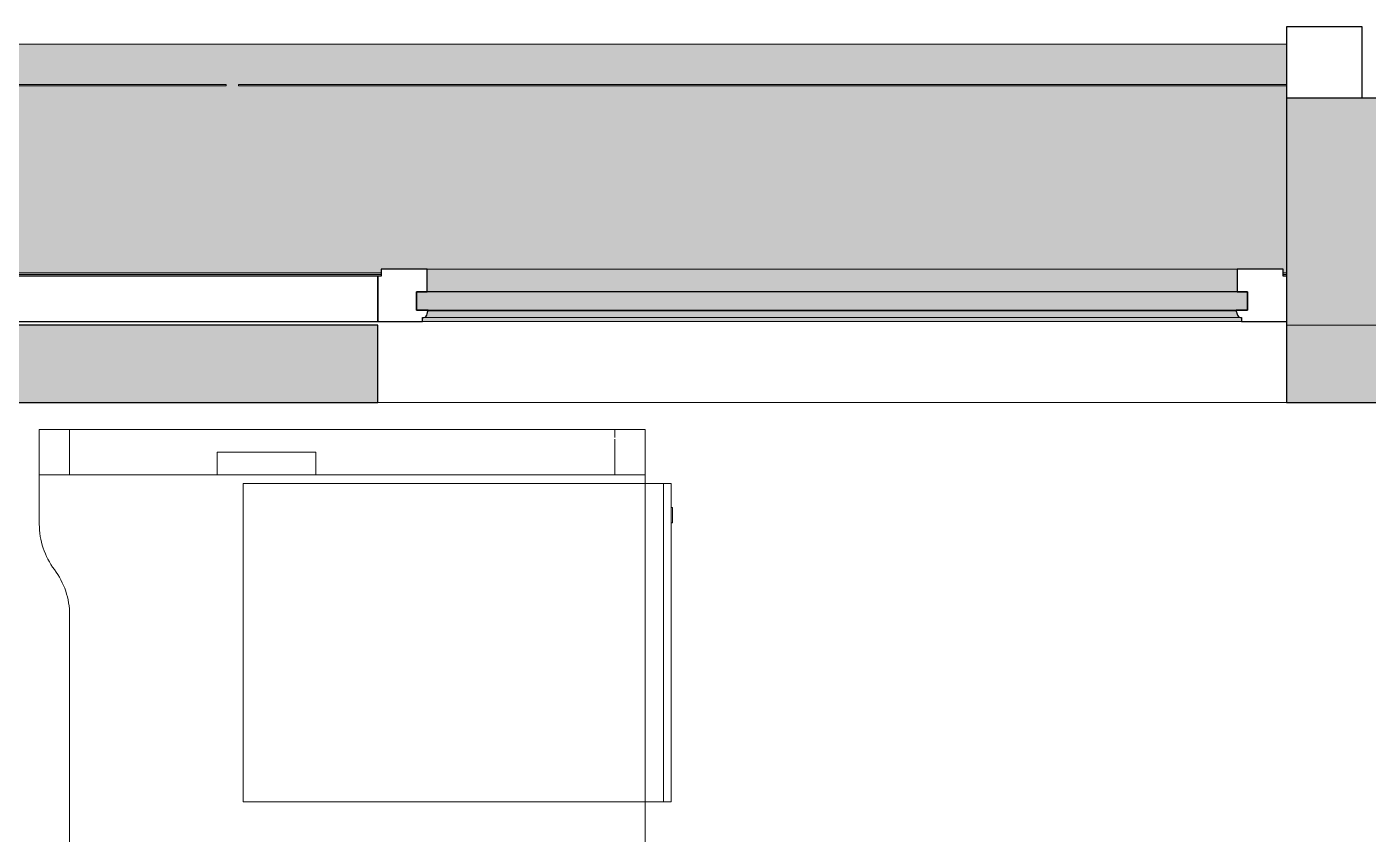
# Model space of a CAD drawing. Header units: millimetres. Extents: x 79795 to 317870, y -36033 to 97293.
# Drawn here: x 228029 to 229801, y 33676 to 34741 of the extents above; entities that cross this region are included whole.
import ezdxf

# ---------------------------------------------------------------- set-up
doc = ezdxf.new("R2010")
doc.units = ezdxf.units.MM
doc.header["$MEASUREMENT"] = 0
for name, color, linetype, lineweight in [('CSM-STL-XX-ZZ-M3-A-XXXX-00001_detached _19_04_21__rvt-1-Level 4$0$A-GLAZ', 7, 'CONTINUOUS', 9), ('CSM-STL-XX-ZZ-M3-A-XXXX-00001_detached _19_04_21__rvt-1-Level 4$0$A-GLAZ-CWMG', 7, 'CONTINUOUS', 9), ('CSM-STL-XX-ZZ-M3-A-XXXX-00001_detached _19_04_21__rvt-1-Level 4$0$A-WALL', 7, 'CONTINUOUS', 9), ('CSM-STL-XX-ZZ-M3-A-XXXX-00001_detached _19_04_21__rvt-1-Level 4$0$A-WALL-PATT', 7, 'CONTINUOUS', 9), ('CSM-STL-XX-ZZ-M3-A-XXXX-00001_detached _19_04_21__rvt-1-Level 4$0$I-WALL', 7, 'CONTINUOUS', 9), ('I-FURN', 8, 'CONTINUOUS', 9)]:
    doc.layers.add(name, color=color, linetype=linetype, lineweight=lineweight)

msp = doc.modelspace()

# ---------------------------------------------------------------- hatches: boundary and pattern name
at = {"layer": 'CSM-STL-XX-ZZ-M3-A-XXXX-00001_detached _19_04_21__rvt-1-Level 4$0$A-GLAZ'}
for points in [[(229688.5, 34416.7), (229692.8, 34416.7), (229692.8, 34718.3), (220908.8, 34718.3), (220908.8, 34416.7), (220913.2, 34416.7), (220913.2, 34421.3), (222104.5, 34421.3), (222104.5, 34416.7), (223441.2, 34416.7), (223441.2, 34421.3), (224632.5, 34421.3), (224632.5, 34416.7), (225969.2, 34416.7), (225969.2, 34421.3), (227160.5, 34421.3), (227160.5, 34416.7), (228497.2, 34416.7), (228497.2, 34421.3), (229688.5, 34421.3)], [(229627.6, 34391.4), (229627.6, 34421.3), (228558, 34421.3), (228558, 34391.4), (229148.4, 34391.4)], [(229641.6, 34367.4), (229641.6, 34391.4), (228544.1, 34391.4), (228544.1, 34367.4), (229148.4, 34367.4)], [(229627.8, 34352.5), (229633.6, 34352.5), (229633.6, 34357.5), (228552, 34357.5), (228552, 34352.5), (229148.4, 34352.5)], [(229632.1, 34357.5), (229628.7, 34359.8), (229627.4, 34362.4), (228557.8, 34362.4), (228556, 34358.7), (228555.8, 34357.5), (229629.8, 34357.5)], [(229627.8, 34362.4), (229626.4, 34366.3), (228559.3, 34366.3), (228558, 34362.4), (229627.6, 34362.4)], [(229626.4, 34366.3), (229626.4, 34367.4), (229148.4, 34366.3)]]:
    msp.add_hatch(color=256, dxfattribs=at).paths.add_polyline_path(points, flags=0)
h = msp.add_hatch(color=256, dxfattribs=at)
h.paths.add_polyline_path([(229692.8, 34414.6), (229692.8, 34416.7), (229688.5, 34416.7), (229688.5, 34414.6)], flags=0)
h.paths.add_polyline_path([(228497.2, 34414.6), (228497.2, 34416.7), (227160.5, 34416.7), (227160.5, 34414.6), (228492.2, 34414.6)], flags=0)
h.paths.add_polyline_path([(225969.2, 34414.6), (225969.2, 34416.7), (224632.5, 34416.7), (224632.5, 34414.6), (225964.2, 34414.6)], flags=0)
h.paths.add_polyline_path([(223436.2, 34414.6), (223441.2, 34414.6), (223441.2, 34416.7), (222104.5, 34416.7), (222104.5, 34414.6), (223168.6, 34414.6)], flags=0)
h.paths.add_polyline_path([(220913.2, 34414.6), (220913.2, 34416.7), (220908.8, 34416.7), (220908.8, 34414.6)], flags=0)
at = {"layer": 'CSM-STL-XX-ZZ-M3-A-XXXX-00001_detached _19_04_21__rvt-1-Level 4$0$A-WALL-PATT'}
h = msp.add_hatch(color=256, dxfattribs=at)
h.paths.add_polyline_path([(230840.8, 34347.3), (230840.8, 34647.3), (229692.8, 34647.3), (229692.8, 34347.3), (229746.4, 34347.3)], flags=0)
h.paths.add_polyline_path([(218948.8, 34347.3), (220908.8, 34347.3), (220908.8, 34647.3), (202317.8, 34647.3), (202317.8, 34347.3), (218537.2, 34347.3)], flags=0)
h.paths.add_polyline_path([(200283.7, 34347.3), (200283.7, 34647.3), (196942.8, 34647.3), (196942.8, 34347.3), (199847.5, 34347.3)], flags=0)
h.paths.add_polyline_path([(190658.8, 34347.3), (190658.8, 34647.3), (187318, 34647.3), (187318, 34347.3), (190578.9, 34347.3)], flags=0)
h.paths.add_polyline_path([(185283.8, 34347.3), (185283.8, 34647.3), (166692.8, 34647.3), (166692.8, 34347.3), (184300.1, 34347.3)], flags=0)
h.paths.add_polyline_path([(157908.8, 34347.3), (157908.8, 34647.3), (156460.8, 34647.3), (156460.8, 34347.3), (157391.2, 34347.3)], flags=0)
h = msp.add_hatch(color=256, dxfattribs=at)
h.paths.add_polyline_path([(229692.8, 34245.3), (230840.8, 34245.3), (230840.8, 34347.3), (229692.8, 34347.3)], flags=0)
h.paths.add_polyline_path([(220908.8, 34245.3), (220908.8, 34347.3), (219018.8, 34347.3), (219018.8, 34245.3), (220178.7, 34245.3)], flags=0)
for points in [[(228390.8, 34245.3), (228390.8, 34347.3), (227266.8, 34347.3), (227266.8, 34245.3), (227952.4, 34245.3)], [(228492.8, 34245.3), (228492.8, 34347.3), (228390.8, 34347.3), (228390.8, 34245.3)]]:
    msp.add_hatch(color=256, dxfattribs=at).paths.add_polyline_path(points, flags=0)

# ---------------------------------------------------------------- linework, layer by layer
at = {"layer": 'CSM-STL-XX-ZZ-M3-A-XXXX-00001_detached _19_04_21__rvt-1-Level 4$0$A-GLAZ', "lineweight": 30}
for p, q in [((229792.8, 34741.3), (229692.8, 34741.3)), ((229692.8, 34741.3), (229692.8, 34647.3)), ((229792.8, 34647.3), (229792.8, 34741.3)), ((228558, 34421.3), (228497.2, 34421.3)), ((228497.2, 34421.3), (228497.2, 34412.3)), ((228558, 34391.4), (228558, 34421.3)), ((229688.5, 34421.3), (229627.6, 34421.3)), ((229627.6, 34421.3), (229627.6, 34391.4)), ((229688.5, 34412.3), (229688.5, 34421.3)), ((228492.8, 34412.3), (227164.8, 34412.3)), ((228492.8, 34352.5), (228492.8, 34412.3)), ((228497.2, 34412.3), (228492.8, 34412.3)), ((228492.8, 34412.3), (228492.8, 34352.5)), ((229692.8, 34412.3), (229688.5, 34412.3)), ((229641.6, 34391.4), (228544.1, 34391.4)), ((228544.1, 34391.4), (228544.1, 34367.4)), ((228544.1, 34367.4), (228544.1, 34391.4)), ((228544.1, 34391.4), (228558, 34391.4)), ((229627.6, 34391.4), (229641.6, 34391.4)), ((229641.6, 34367.4), (229641.6, 34391.4)), ((229641.6, 34391.4), (229641.6, 34367.4)), ((227164.8, 34352.5), (228492.8, 34352.5)), ((228492.8, 34352.5), (228552, 34352.5)), ((228544.1, 34367.4), (229641.6, 34367.4)), ((228559.3, 34367.4), (228544.1, 34367.4)), ((228552, 34352.5), (228552, 34357.5)), ((228552, 34357.5), (228553.6, 34357.5)), ((228559.3, 34366.3), (228559.3, 34367.4)), ((229641.6, 34367.4), (229626.4, 34367.4)), ((229626.4, 34367.4), (229626.4, 34366.3)), ((229632.1, 34357.5), (229633.6, 34357.5)), ((229633.6, 34357.5), (229633.6, 34352.5)), ((229633.6, 34352.5), (229692.8, 34352.5))]:
    msp.add_line(p, q, dxfattribs=at)
at = {"layer": 'CSM-STL-XX-ZZ-M3-A-XXXX-00001_detached _19_04_21__rvt-1-Level 4$0$A-GLAZ'}
for p, q in [((229692.8, 34718.3), (220908.8, 34718.3)), ((229627.6, 34421.3), (228558, 34421.3)), ((228497.2, 34416.7), (227160.5, 34416.7)), ((228497.2, 34414.6), (227160.5, 34414.6)), ((229692.8, 34416.7), (229688.5, 34416.7)), ((229692.8, 34414.6), (229688.5, 34414.6)), ((228553.6, 34357.5), (228552, 34357.5)), ((228552, 34352.5), (229633.6, 34352.5)), ((229632.1, 34357.5), (228553.6, 34357.5)), ((229626.4, 34366.3), (228559.3, 34366.3)), ((229633.6, 34357.5), (229632.1, 34357.5))]:
    msp.add_line(p, q, dxfattribs=at)
at = {"layer": 'CSM-STL-XX-ZZ-M3-A-XXXX-00001_detached _19_04_21__rvt-1-Level 4$0$A-GLAZ', "lineweight": 30}
for centre, radius, start, end in [((228552.5, 34362.7), 5.36, 281.9524, 356.5739), ((228565.2, 34361.9), 7.4, 143.4261, 176.5739), ((229620.5, 34361.9), 7.4, 3.4261, 36.5739), ((229633.2, 34362.7), 5.36, 183.4261, 258.0476)]:
    msp.add_arc(centre, radius, start, end, dxfattribs=at)
at = {"layer": 'CSM-STL-XX-ZZ-M3-A-XXXX-00001_detached _19_04_21__rvt-1-Level 4$0$A-GLAZ'}
for points, knots in [([(228553.6, 34357.5), (228554, 34357.6), (228554.7, 34357.8), (228555.5, 34358.3), (228555.9, 34358.5), (228556, 34358.7)], [0, 0, 0, 0, 0.2, 0.3, 0.4, 0.4, 0.4, 0.4]), ([(228557, 34359.8), (228557.1, 34360), (228557.3, 34360.4), (228557.7, 34361.2), (228557.8, 34361.9), (228557.8, 34362.4)], [0.6, 0.6, 0.6, 0.6, 0.7, 0.8, 1, 1, 1, 1]), ([(229627.8, 34362.4), (229627.9, 34361.9), (229628, 34361.2), (229628.4, 34360.4), (229628.6, 34360), (229628.7, 34359.8)], [-1, -1, -1, -1, -0.8, -0.7, -0.6, -0.6, -0.6, -0.6]), ([(229629.6, 34358.7), (229629.8, 34358.5), (229630.2, 34358.3), (229631, 34357.8), (229631.6, 34357.6), (229632.1, 34357.5)], [-0.4, -0.4, -0.4, -0.4, -0.3, -0.2, 0, 0, 0, 0])]:
    msp.add_open_spline(points, degree=3, knots=knots, dxfattribs=at)
for points in [[(228558.5, 34365.1), (228558.7, 34365.6), (228559, 34366), (228559.3, 34366.3)], [(229626.4, 34366.3), (229626.7, 34366), (229626.9, 34365.6), (229627.1, 34365.1)]]:
    msp.add_open_spline(points, degree=3, dxfattribs=at)
at = {"layer": 'CSM-STL-XX-ZZ-M3-A-XXXX-00001_detached _19_04_21__rvt-1-Level 4$0$A-GLAZ-CWMG'}
for p, q in [((227550.8, 34665.3), (228292.8, 34665.3)), ((228292.8, 34663.3), (227550.8, 34663.3)), ((228292.8, 34665.3), (228292.8, 34663.3)), ((228308.9, 34663.3), (228308.9, 34665.3)), ((228308.9, 34665.3), (229050.8, 34665.3)), ((229050.8, 34663.3), (228308.9, 34663.3)), ((229050.8, 34665.3), (229425.8, 34665.3)), ((229425.8, 34663.3), (229050.8, 34663.3)), ((229425.8, 34665.3), (229692.8, 34665.3)), ((229692.8, 34663.3), (229425.8, 34663.3))]:
    msp.add_line(p, q, dxfattribs=at)
at = {"layer": 'CSM-STL-XX-ZZ-M3-A-XXXX-00001_detached _19_04_21__rvt-1-Level 4$0$A-WALL', "lineweight": 30}
for p, q in [((230840.8, 34647.3), (229692.8, 34647.3)), ((229692.8, 34647.3), (229692.8, 34347.3))]:
    msp.add_line(p, q, dxfattribs=at)
at = {"layer": 'CSM-STL-XX-ZZ-M3-A-XXXX-00001_detached _19_04_21__rvt-1-Level 4$0$A-WALL'}
msp.add_line((229692.8, 34347.3), (230840.8, 34347.3), dxfattribs=at)
at = {"layer": 'CSM-STL-XX-ZZ-M3-A-XXXX-00001_detached _19_04_21__rvt-1-Level 4$0$I-WALL', "lineweight": 30}
for p, q in [((228390.8, 34347.3), (227266.8, 34347.3)), ((228492.8, 34347.3), (228390.8, 34347.3)), ((228492.8, 34245.3), (228492.8, 34347.3)), ((229692.8, 34347.3), (229692.8, 34245.3)), ((227266.8, 34245.3), (228390.8, 34245.3)), ((228390.8, 34245.3), (228492.8, 34245.3)), ((229692.8, 34245.3), (230840.8, 34245.3))]:
    msp.add_line(p, q, dxfattribs=at)
at = {"layer": 'CSM-STL-XX-ZZ-M3-A-XXXX-00001_detached _19_04_21__rvt-1-Level 4$0$I-WALL'}
for p, q in [((230840.8, 34347.3), (229692.8, 34347.3)), ((229692.8, 34245.3), (228492.8, 34245.3))]:
    msp.add_line(p, q, dxfattribs=at)
at = {"layer": 'I-FURN'}
for p, q in [((228045.8, 34209.8), (228845.8, 34209.8)), ((228085.8, 34209.8), (228045.8, 34209.8)), ((228045.8, 34149.8), (228045.8, 34209.8)), ((228045.8, 34149.8), (228045.8, 34209.8)), ((228845.8, 34209.8), (228045.8, 34209.8)), ((228045.8, 34209.8), (228045.8, 34084.8)), ((228045.8, 34084.8), (228045.8, 34209.8)), ((228045.8, 34209.8), (228845.8, 34209.8)), ((228805.8, 34209.8), (228085.8, 34209.8)), ((228085.8, 34149.8), (228085.8, 34209.8)), ((228085.8, 34149.8), (228085.8, 34209.8)), ((228845.8, 34209.8), (228805.8, 34209.8)), ((228805.8, 34199.3), (228805.8, 34209.8)), ((228805.8, 34199.3), (228805.8, 34209.8)), ((228845.8, 34209.8), (228845.8, 34149.8)), ((228845.8, 34149.8), (228845.8, 34209.8)), ((228845.8, 32609.8), (228845.8, 34209.8)), ((228845.8, 34209.8), (228845.8, 32609.8)), ((228805.8, 34149.8), (228805.8, 34196.9)), ((228805.8, 34149.8), (228805.8, 34196.9)), ((228280.8, 34179.8), (228410.8, 34179.8)), ((228280.8, 34149.8), (228280.8, 34179.8)), ((228410.8, 34179.8), (228280.8, 34179.8)), ((228280.8, 34149.8), (228280.8, 34179.8)), ((228410.8, 34179.8), (228410.8, 34149.8)), ((228410.8, 34149.8), (228410.8, 34179.8)), ((228280.8, 34149.8), (228045.8, 34149.8)), ((228045.8, 34149.8), (228085.8, 34149.8)), ((228085.8, 34149.8), (228805.8, 34149.8)), ((228410.8, 34149.8), (228280.8, 34149.8)), ((228845.8, 34138.3), (228315.1, 34138.3)), ((228315.1, 34138.3), (228315.1, 33718.3)), ((228845.8, 34149.8), (228410.8, 34149.8)), ((228805.8, 34149.8), (228845.8, 34149.8)), ((228870.1, 34138.3), (228845.8, 34138.3)), ((228870.1, 34138.3), (228870.1, 33718.3)), ((228880.1, 34138.3), (228870.1, 34138.3)), ((228870.1, 33718.3), (228870.1, 34138.3)), ((228880.1, 33718.3), (228880.1, 34138.3)), ((228882.1, 34106.7), (228880.1, 34106.7)), ((228882.1, 34086.7), (228882.1, 34106.7)), ((228882.1, 34106.7), (228882.1, 34086.7)), ((228880.1, 34086.7), (228882.1, 34086.7)), ((228085.8, 33964.8), (228085.8, 33132.5)), ((228085.8, 33132.5), (228085.8, 33964.8)), ((228315.1, 33718.3), (228845.8, 33718.3)), ((228845.8, 33718.3), (228870.1, 33718.3)), ((228870.1, 33718.3), (228880.1, 33718.3))]:
    msp.add_line(p, q, dxfattribs=at)
for centre, start, end in [((228145.8, 34084.8), 180, 216.8699), ((228145.8, 34084.8), 180, 216.8699), ((227985.8, 33964.8), 0, 36.8699), ((227985.8, 33964.8), 0, 36.8699)]:
    msp.add_arc(centre, 100, start, end, dxfattribs=at)

doc.saveas('drawing.dxf')
